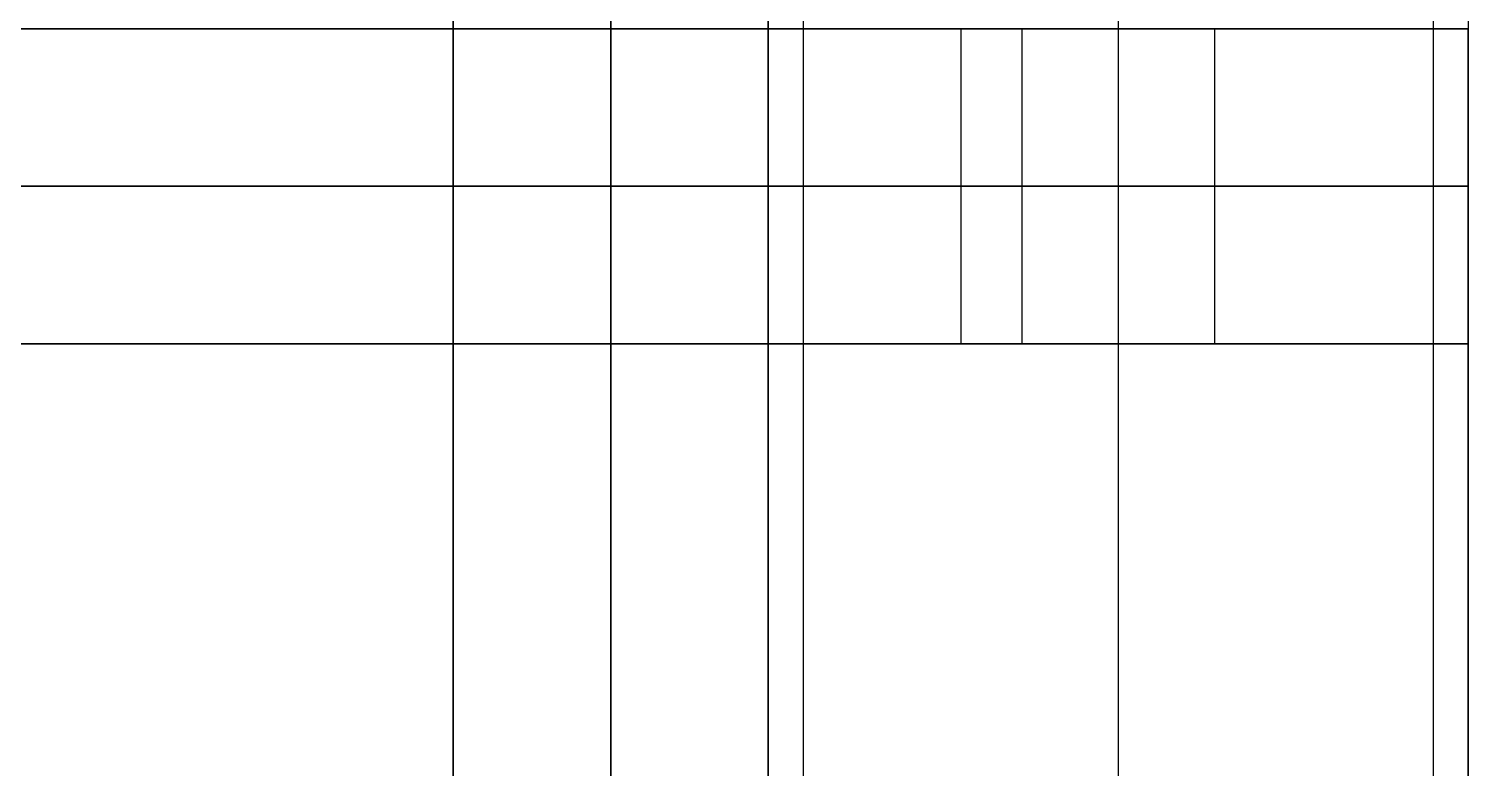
# Model space of a CAD drawing. Header units: millimetres. Extents: x -6529 to 809, y -8611 to 207.
# Drawn here: x 726.8 to 809, y 125.1 to 167.4 of the extents above; entities that cross this region are included whole.
import ezdxf

# ---------------------------------------------------------------- set-up
doc = ezdxf.new("R2010")
doc.units = ezdxf.units.MM
doc.header["$MEASUREMENT"] = 0
doc.layers.add('platen', color=7, linetype='Continuous', true_color=0x007f00)
doc.layers.add('staal', color=5, linetype='Continuous', true_color=0x0000ff)

# ---------------------------------------------------------------- blocks, each defined once
blk = doc.blocks.new('plaat base')
at = {"layer": 'platen'}
for points in [[(1258, -300), (1258, -121), (1258, 58)], [(1258, -300, 18), (1258, -121, 18), (1258, 58, 18)], [(1258, -300, 9), (1258, -121, 9), (1258, 58, 9)]]:
    blk.add_open_spline(points, degree=2, dxfattribs=at)
blk = doc.blocks.new('top plaat')
at = {"layer": 'platen'}
for points in [[(1316, -1236), (1316, -927), (1316, -618), (1316, -309), (1316, 0)], [(1316, -1236, 18), (1316, -927, 18), (1316, -618, 18), (1316, -309, 18), (1316, 0, 18)], [(1316, -1236, 9), (1316, -927, 9), (1316, -618, 9), (1316, -309, 9), (1316, 0, 9)]]:
    blk.add_open_spline(points, degree=2, knots=[7292.2246, 7292.2246, 7292.2246, 7911.517745, 7911.517745, 8530.810891, 8530.810891, 8530.810891], dxfattribs=at)
blk = doc.blocks.new('plaat laag')
at = {"layer": 'platen'}
for p, q in [((-0.048, -14.5, 112.5), (17.952, -14.559, 112.5)), ((-0.048, -14.5, 262.5), (17.952, -14.559, 262.5)), ((-0.048, -14.5, 187.5), (17.952, -14.559, 187.5)), ((-0.048, -14.5, 37.5), (17.952, -14.559, 37.5)), ((-0.066, -20, 107), (17.934, -20.059, 107)), ((-0.066, -20, 118), (17.934, -20.059, 118)), ((-0.066, -20, 257), (17.934, -20.059, 257)), ((-0.066, -20, 268), (17.934, -20.059, 268)), ((-0.066, -20, 182), (17.934, -20.059, 182)), ((-0.066, -20, 193), (17.934, -20.059, 193)), ((-0.066, -20, 32), (17.934, -20.059, 32)), ((-0.066, -20, 43), (17.934, -20.059, 43)), ((-0.084, -25.5, 112.5), (17.916, -25.559, 112.5)), ((-0.084, -25.5, 262.5), (17.916, -25.559, 262.5)), ((-0.084, -25.5, 187.5), (17.916, -25.559, 187.5)), ((-0.084, -25.5, 37.5), (17.916, -25.559, 37.5))]:
    blk.add_line(p, q, dxfattribs=at)
for points in [[(-1.184, -357.998), (-0.592, -178.999), (0, 0)], [(0, 0), (9, -0.03), (18, -0.06)], [(0, 0), (0, 0, 150), (0, 0, 300)], [(0, 0, 150), (9, -0.03, 150), (18, -0.06, 150)], [(0, 0, 300), (-0.096, -29, 300), (-0.192, -58, 300)], [(0, -0.001, 300), (-0.096, -29, 300), (-0.192, -58, 300)], [(0, 0, 300), (9, -0.03, 300), (18, -0.06, 300)], [(0, 0, 300), (9, -0.03, 300), (18, -0.06, 300)], [(0, 0, 300), (0, 0, 300), (0, -0.001, 300)], [(7.816, -358.028), (8.408, -179.029), (9, -0.03)], [(9, -0.03, 300), (8.904, -29.03, 300), (8.808, -58.029, 300)], [(9, -0.03, 300), (8.904, -29.03, 300), (8.808, -58.029, 300)], [(9, -0.03), (9, -0.03, 150), (9, -0.03, 300)], [(16.816, -358.058), (17.408, -179.059), (18, -0.06)], [(18, -0.06, 300), (17.904, -29.059, 300), (17.808, -58.059, 300)], [(18, -0.06, 300), (17.904, -29.06, 300), (17.808, -58.059, 300)], [(18, -0.06), (18, -0.06, 150), (18, -0.06, 300)], [(18, -0.06, 300), (18, -0.06, 300), (18, -0.06, 300)], [(-0.096, -29, 300), (8.904, -29.03, 300), (17.904, -29.059, 300)], [(-0.096, -29, 300), (8.904, -29.03, 300), (17.904, -29.059, 300)], [(-0.192, -58, 300), (-2.175, -657.996, 300), (-4.159, -1257.993, 300)], [(-0.192, -58, 658), (-0.688, -207.999, 658), (-1.184, -357.998, 658)], [(-0.192, -58, 300), (8.808, -58.029, 300), (17.808, -58.059, 300)], [(-0.192, -58, 300), (-0.192, -58, 479), (-0.192, -58, 658)], [(-0.192, -58, 658), (8.808, -58.029, 658), (17.808, -58.059, 658)], [(-0.192, -58, 300), (8.808, -58.029, 300), (17.808, -58.059, 300)], [(-0.192, -58, 479), (8.808, -58.029, 479), (17.808, -58.059, 479)], [(8.808, -58.029, 658), (8.312, -208.029, 658), (7.816, -358.028, 658)], [(8.808, -58.029, 300), (8.808, -58.029, 479), (8.808, -58.029, 658)], [(17.808, -58.059, 300), (15.825, -658.056, 300), (13.841, -1258.053, 300)], [(17.808, -58.059, 658), (17.312, -208.058, 658), (16.816, -358.058, 658)], [(17.808, -58.059, 300), (17.808, -58.059, 479), (17.808, -58.059, 658)], [(-3.167, -957.995, 600), (-3.759, -1136.994, 600), (-4.351, -1315.993, 600)], [(-4.159, -1257.993, -58), (-3.663, -1107.994, -58), (-3.167, -957.995, -58)], [(5.833, -958.025, 600), (5.241, -1137.024, 600), (4.649, -1316.023, 600)], [(4.841, -1258.023, -58), (5.337, -1108.024, -58), (5.833, -958.025, -58)], [(14.833, -958.054, 600), (14.241, -1137.053, 600), (13.649, -1316.052, 600)], [(13.841, -1258.053, -58), (14.337, -1108.053, -58), (14.833, -958.054, -58)], [(-4.351, -1315.993, 300), (-4.255, -1286.993, 300), (-4.159, -1257.993, 300)], [(-4.351, -1315.993, 300), (-4.255, -1286.993, 300), (-4.159, -1257.993, 300)], [(-4.159, -1257.993, 300), (4.841, -1258.023, 300), (13.841, -1258.053, 300)], [(-4.159, -1257.993, 300), (4.841, -1258.023, 300), (13.841, -1258.053, 300)], [(-4.159, -1257.993, 300), (-4.159, -1257.993, 121), (-4.159, -1257.993, -58)], [(-4.159, -1257.993, -58), (4.841, -1258.023, -58), (13.841, -1258.053, -58)], [(-4.159, -1257.993, 121), (4.841, -1258.023, 121), (13.841, -1258.053, 121)], [(4.649, -1316.023, 300), (4.745, -1287.023, 300), (4.841, -1258.023, 300)], [(4.649, -1316.023, 300), (4.745, -1287.023, 300), (4.841, -1258.023, 300)], [(4.841, -1258.023, 300), (4.841, -1258.023, 121), (4.841, -1258.023, -58)], [(13.649, -1316.052, 300), (13.745, -1287.052, 300), (13.841, -1258.053, 300)], [(13.649, -1316.052, 300), (13.745, -1287.052, 300), (13.841, -1258.053, 300)], [(13.841, -1258.053, 300), (13.841, -1258.053, 121), (13.841, -1258.053, -58)]]:
    blk.add_open_spline(points, degree=2, dxfattribs=at)
for points in [[(-0.084, -25.5, 112.5), (-0.084, -25.5, 118), (-0.066, -20, 118), (-0.048, -14.5, 118), (-0.048, -14.5, 112.5), (-0.048, -14.5, 107), (-0.066, -20, 107), (-0.084, -25.5, 107), (-0.084, -25.5, 112.5)], [(-0.084, -25.5, 262.5), (-0.084, -25.5, 268), (-0.066, -20, 268), (-0.048, -14.5, 268), (-0.048, -14.5, 262.5), (-0.048, -14.5, 257), (-0.066, -20, 257), (-0.084, -25.5, 257), (-0.084, -25.5, 262.5)], [(-0.084, -25.5, 187.5), (-0.084, -25.5, 193), (-0.066, -20, 193), (-0.048, -14.5, 193), (-0.048, -14.5, 187.5), (-0.048, -14.5, 182), (-0.066, -20, 182), (-0.084, -25.5, 182), (-0.084, -25.5, 187.5)], [(-0.084, -25.5, 37.5), (-0.084, -25.5, 43), (-0.066, -20, 43), (-0.048, -14.5, 43), (-0.048, -14.5, 37.5), (-0.048, -14.5, 32), (-0.066, -20, 32), (-0.084, -25.5, 32), (-0.084, -25.5, 37.5)], [(17.916, -25.559, 112.5), (17.916, -25.559, 118), (17.934, -20.059, 118), (17.952, -14.559, 118), (17.952, -14.559, 112.5), (17.952, -14.559, 107), (17.934, -20.059, 107), (17.916, -25.559, 107), (17.916, -25.559, 112.5)], [(17.916, -25.559, 262.5), (17.916, -25.559, 268), (17.934, -20.059, 268), (17.952, -14.559, 268), (17.952, -14.559, 262.5), (17.952, -14.559, 257), (17.934, -20.059, 257), (17.916, -25.559, 257), (17.916, -25.559, 262.5)], [(17.916, -25.559, 187.5), (17.916, -25.559, 193), (17.934, -20.059, 193), (17.952, -14.559, 193), (17.952, -14.559, 187.5), (17.952, -14.559, 182), (17.934, -20.059, 182), (17.916, -25.559, 182), (17.916, -25.559, 187.5)], [(17.916, -25.559, 37.5), (17.916, -25.559, 43), (17.934, -20.059, 43), (17.952, -14.559, 43), (17.952, -14.559, 37.5), (17.952, -14.559, 32), (17.934, -20.059, 32), (17.916, -25.559, 32), (17.916, -25.559, 37.5)]]:
    blk.add_rational_spline(points, [1, 0.707106781187, 1, 0.707106781187, 1, 0.707106781187, 1, 0.707106781187, 1], degree=2, knots=[-31.415927, -31.415927, -31.415927, -23.561945, -23.561945, -15.707963, -15.707963, -7.853982, -7.853982, 0, 0, 0], dxfattribs=at)

msp = doc.modelspace()

# ---------------------------------------------------------------- linework, layer by layer
at = {"layer": 'staal'}
for points in [[(-506.974, 207.367), (809.026, 207.367), (809.026, -1108.633), (-506.974, -1108.633)], [(-466.974, 167.367), (769.026, 167.367), (769.026, -1068.633), (-466.974, -1068.633)]]:
    msp.add_lwpolyline(points, close=True, dxfattribs=at)
for points in [[(809.026, 207.367), (809.026, -450.633), (809.026, -1108.633)], [(809.026, 207.367, 40), (809.026, -450.633, 40), (809.026, -1108.633, 40)], [(809.026, 207.367, 20), (809.026, 162.617, 20), (809.026, 117.867, 20)], [(809.026, 207.367, 676), (809.026, -450.633, 676), (809.026, -1108.633, 676)], [(809.026, 207.367, 716), (809.026, -450.633, 716), (809.026, -1108.633, 716)], [(809.026, 207.367, 696), (809.026, 162.617, 696), (809.026, 117.867, 696)], [(807.026, 205.367, 38), (807.026, -450.633, 38), (807.026, -1106.633, 38)], [(807.026, 205.367, 2), (807.026, -450.633, 2), (807.026, -1106.633, 2)], [(807.026, 205.367, 20), (807.026, 161.617, 20), (807.026, 117.867, 20)], [(807.026, 205.367, 714), (807.026, -450.633, 714), (807.026, -1106.633, 714)], [(807.026, 205.367, 678), (807.026, -450.633, 678), (807.026, -1106.633, 678)], [(807.026, 205.367, 696), (807.026, 161.617, 696), (807.026, 117.867, 696)], [(789.026, 187.367, 40), (789.026, 152.117, 40), (789.026, 116.867, 40)], [(789.026, 187.367, 38), (789.026, 152.117, 38), (789.026, 116.867, 38)], [(789.026, 187.367, 2), (789.026, 152.117, 2), (789.026, 116.867, 2)], [(789.026, 187.367), (789.026, 152.117), (789.026, 116.867)], [(789.026, 187.367, 716), (789.026, 152.617, 716), (789.026, 117.867, 716)], [(789.026, 187.367, 714), (789.026, 152.617, 714), (789.026, 117.867, 714)], [(789.026, 187.367, 678), (789.026, 152.617, 678), (789.026, 117.867, 678)], [(789.026, 187.367, 676), (789.026, 152.617, 676), (789.026, 117.867, 676)], [(771.026, 169.367, 38), (771.026, -450.633, 38), (771.026, -1070.633, 38)], [(771.026, 169.367, 2), (771.026, -450.633, 2), (771.026, -1070.633, 2)], [(771.026, 169.367, 20), (771.026, 143.617, 20), (771.026, 117.867, 20)], [(771.026, 169.367, 714), (771.026, -450.633, 714), (771.026, -1070.633, 714)], [(771.026, 169.367, 678), (771.026, -450.633, 678), (771.026, -1070.633, 678)], [(771.026, 169.367, 696), (771.026, 143.617, 696), (771.026, 117.867, 696)], [(769.026, 167.367), (769.026, -450.633), (769.026, -1068.633)], [(769.026, 167.367, 40), (769.026, -450.633, 40), (769.026, -1068.633, 40)], [(769.026, 167.367, 20), (769.026, 142.617, 20), (769.026, 117.867, 20)], [(769.026, 167.367, 676), (769.026, -450.633, 676), (769.026, -1068.633, 676)], [(769.026, 167.367, 716), (769.026, -450.633, 716), (769.026, -1068.633, 716)], [(769.026, 167.367, 696), (769.026, 142.617, 696), (769.026, 117.867, 696)]]:
    msp.add_open_spline(points, degree=2, dxfattribs=at)

# ---------------------------------------------------------------- block references
at = {"layer": 'platen'}
for name, p in [('plaat base', (-506.974, 149.367, 40)), ('top plaat', (-506.974, 167.367, 716))]:
    msp.add_blockref(name, p, dxfattribs=at)
for p, rotation in [((769.026, -1108.633, 58), 180.1894193054993), ((809.026, 167.367, 58), 270.1894193054011)]:
    msp.add_blockref('plaat laag', p, dxfattribs=dict(at, rotation=rotation))

doc.saveas('drawing.dxf')
